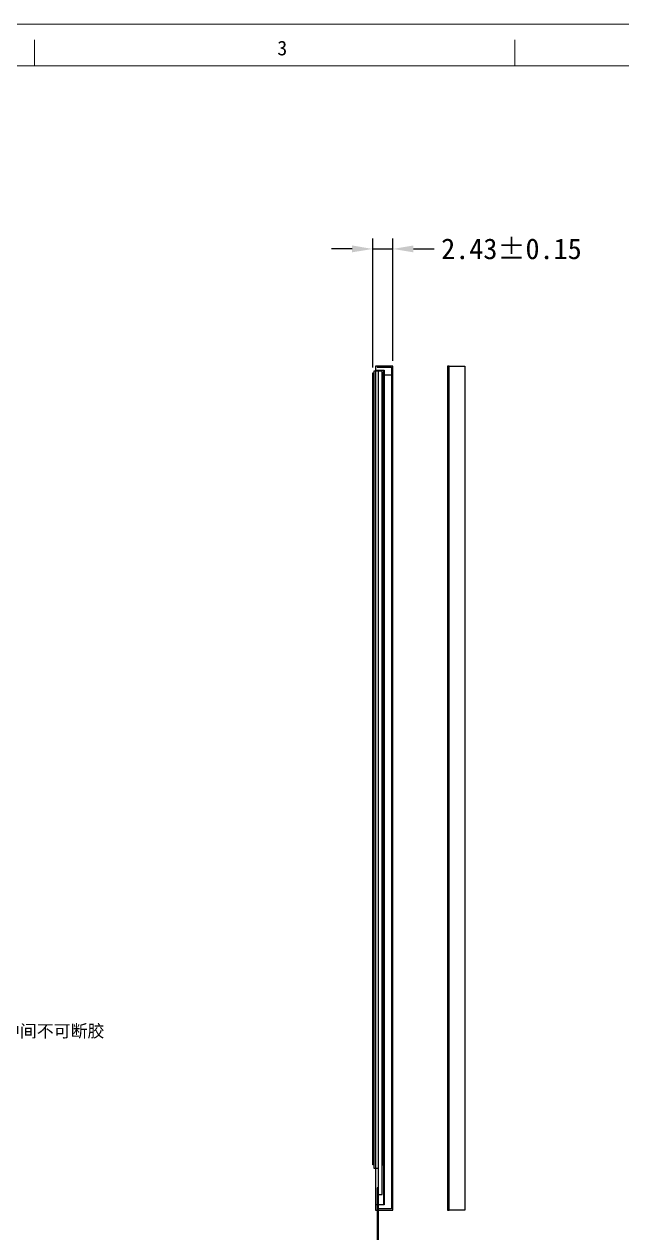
# Model space of a CAD drawing. Header units: millimetres. Extents: x 3060 to 3419, y -4239 to -3990.
# Drawn here: x 3180.3 to 3252.6, y -4136.3 to -3990.1 of the extents above; entities that cross this region are included whole.
import ezdxf

# ---------------------------------------------------------------- set-up
doc = ezdxf.new("R2010")
doc.units = ezdxf.units.MM
doc.layers.add('DIM', color=3, linetype='Continuous', lineweight=13)
doc.layers.add('FPC', color=30, linetype='Continuous')
doc.layers.add('OUTLINE.drawing', color=5, linetype='Continuous')
doc.styles.get("Standard").update_dxf_attribs({"font": ''})
doc.styles.add('宋体', font='')
doc.styles.get('Standard').set_extended_font_data('KaiTi_GB2312')
doc.styles.get('宋体').set_extended_font_data('SimSun')
doc.dimstyles.new('ISO-25', dxfattribs={"dimtxt": 2.5, "dimasz": 2.5, "dimexe": 1.25, "dimexo": 0.625, "dimtad": 1, "dimtxsty": 'Standard', "dimcen": 2.5, "dimadec": 0, "dimazin": 0, "dimtfac": 1, "dimtmove": 0, "dimatfit": 3, "dimfxl": 1, "dimarcsym": 0})

# ---------------------------------------------------------------- blocks, each defined once
blk = doc.blocks.new('*D39')
at = {"layer": 'Defpoints', "color": 0}
for p in [(3224.91, -4017.29), (3224.91, -4031.46), (3222.48, -4032.26)]:
    blk.add_point(p, dxfattribs=at)
at = {"layer": 'FPC', "color": 3, "lineweight": -2}
for p, q in [((3222.48, -4031.63), (3222.48, -4016.04)), ((3224.91, -4030.83), (3224.91, -4016.04)), ((3219.98, -4017.29), (3217.48, -4017.29)), ((3222.48, -4017.29), (3224.91, -4017.29)), ((3227.41, -4017.29), (3229.91, -4017.29))]:
    blk.add_line(p, q, dxfattribs=at)
at = {"layer": 'FPC', "color": 3}
for points in [[(3219.98, -4016.87), (3219.98, -4017.7), (3222.48, -4017.29)], [(3227.41, -4016.87), (3227.41, -4017.7), (3224.91, -4017.29)]]:
    blk.add_solid(points, dxfattribs=at)
at = {"layer": 'FPC', "color": 7, "insert": (3239.27, -4017.29), "char_height": 2.5, "attachment_point": 5, "style": '宋体'}
blk.add_mtext('2.43%%P0.15', dxfattribs=at)
blk = doc.blocks.new('zw$46A5')
at = {"color": 5}
blk.add_line((0.95, -0.5), (0.95, -101.43), dxfattribs=at)
at = {"color": 7, "ltscale": 5}
blk.add_lwpolyline([(0, 0), (0, -102.08), (0.2, -102.08), (2.08, -102.08), (2.08, 0), (0.2, 0)], close=True, dxfattribs=at)
at = {"color": 6}
blk.add_lwpolyline([(0.2, 0), (0.2, -0.15), (1.93, -0.15), (1.93, -101.93), (0.2, -101.93), (0.2, -102.08)], dxfattribs=at)
at = {"color": 7}
blk.add_lwpolyline([(0, -0.5), (1.02, -0.5), (1.02, -101.43), (0, -101.43)], dxfattribs=at)
at = {"layer": 'OUTLINE.drawing', "color": 7}
blk.add_line((1.93, -1.1), (1.02, -1.1), dxfattribs=at)

msp = doc.modelspace()

# ---------------------------------------------------------------- linework, layer by layer
at = {"color": 7, "linetype": 'Continuous', "lineweight": 0}
msp.add_line((3060.2, -3990.103), (3419.149, -3990.103), dxfattribs=at)
at = {"linetype": 'Continuous', "lineweight": 0}
for p, q in [((3181.537, -3995.141), (3181.537, -3991.993)), ((3239.687, -3995.141), (3239.687, -3991.993)), ((3065.238, -3995.141), (3414.111, -3995.141))]:
    msp.add_line(p, q, dxfattribs=at)
at = {"color": 7, "ltscale": 5}
msp.add_lwpolyline([(3231.54, -4031.458), (3231.54, -4133.538), (3231.74, -4133.538), (3231.74, -4031.458)], close=True, dxfattribs=at)
at = {"color": 6}
msp.add_lwpolyline([(3231.74, -4031.458), (3233.62, -4031.458), (3233.62, -4133.538), (3231.74, -4133.538)], dxfattribs=at)
at = {"layer": 'FPC', "color": 4}
for p, q in [((3223.63, -4032.058), (3222.63, -4032.058)), ((3222.63, -4032.058), (3222.63, -4128.488)), ((3223.13, -4032.058), (3223.13, -4131.668)), ((3223.63, -4131.668), (3223.63, -4032.058)), ((3222.63, -4128.488), (3223.13, -4128.488)), ((3223.13, -4131.668), (3223.63, -4131.668))]:
    msp.add_line(p, q, dxfattribs=at)
at = {"layer": 'FPC', "color": 30}
for p, q in [((3223.01, -4130.868), (3223.01, -4159.81)), ((3223.13, -4130.868), (3223.01, -4130.868)), ((3223.13, -4130.868), (3223.13, -4159.81))]:
    msp.add_line(p, q, dxfattribs=at)
at = {"layer": 'FPC', "color": 6}
for points in [[(3222.63, -4128.088), (3222.48, -4128.088), (3222.48, -4032.258), (3222.63, -4032.258)], [(3223.63, -4128.088), (3223.78, -4128.088), (3223.78, -4032.258), (3223.63, -4032.258)]]:
    msp.add_lwpolyline(points, dxfattribs=at)

# ---------------------------------------------------------------- block references
at = {"layer": 'FPC', "color": 30}
msp.add_blockref('zw$46A5', (3222.83, -4031.458), dxfattribs=at)

# ---------------------------------------------------------------- texts
at = {"color": 4, "linetype": 'Continuous', "lineweight": 0, "style": '宋体'}
msp.add_text('3', height=1.763, dxfattribs=at).set_placement((3210.934, -3993.876))
at = {"layer": 'DIM', "linetype": 'Continuous', "insert": (3135.847, -4108.63), "char_height": 1.5, "width": 112.07599, "attachment_point": 1, "style": '宋体'}
msp.add_mtext('{\\fSimHei|b0|i0|c134|p2;银浆涂布要求：}\\P1.{\\fSimHei|b0|i0|c134|p2;形状：}L{\\fSimHei|b0|i0|c134|p2;形，涂到}CF Glass{\\fSimHei|b0|i0|c134|p2;正面和}TFT Glass,{\\fSimHei|b0|i0|c134|p2;中间不可断胶}\\P2.{\\fSimHei|b0|i0|c134|p2;必须接触}POL', dxfattribs=at)

# ---------------------------------------------------------------- dimensions: what is measured, and where the dimension line sits
at = {"layer": 'FPC', "color": 30}
dim = msp.add_linear_dim(base=(3224.91, -4017.285), p1=(3222.48, -4032.258), p2=(3224.91, -4031.458), text='<>%%P0.15', dimstyle='ISO-25', override={"dimtad": 0, "dimzin": 0, "dimdsep": 46, "dimtxsty": '宋体', "dimclrd": 3, "dimclre": 3, "dimclrt": 7}, dxfattribs=at)
dim.commit()
dim.dimension.update_dxf_attribs({"geometry": '*D39', "text_midpoint": (3239.271, -4017.285), "dimtype": 160})

doc.saveas('drawing.dxf')
